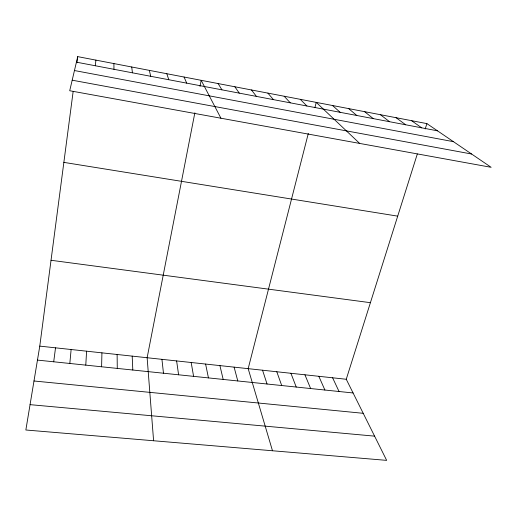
<?xml version="1.0" encoding="UTF-8"?>
<svg xmlns="http://www.w3.org/2000/svg" width="517" height="517" viewBox="0 0 517 517"><rect width="100%" height="100%" fill="white"/><g stroke="black" fill="none" stroke-linecap="round" stroke-linejoin="round"><path stroke-width="0.78" d="M101.603 366.779L101.927 352.846M85.783 365.131L86.591 351.185M69.821 363.47L71.126 349.511M95.296 65.749L95.904 60.121M53.71 361.79L55.519 347.825M417.322 153.963L346.254 379.265L386.664 460.369L25.85 430.002L39.777 346.125L73.136 91.587M76.917 62.777L77.718 56.631L426.893 123.615L491.15 167.314L69.711 90.74L77.718 56.631M194.851 112.809L147.132 357.732L153.594 440.749M199.989 86.429L201.178 80.316L220.927 118.219M308.306 133.451L248.173 368.66L272.485 450.759M314.879 107.736L316.242 102.385L359.677 143.429M425.207 128.966L426.893 123.615M30.057 404.649L374.592 436.141M33.986 380.99L363.218 413.309M37.457 360.097L353.079 392.965M39.777 346.125L346.254 379.265M51.028 260.277L370.411 302.684M63.856 162.377L397.709 216.145M72.186 80.193L471.594 154.014M74.454 70.538L453.448 141.677M76.419 62.163L437.511 130.833M411.545 120.668L421.698 127.828M396.054 117.695L405.722 124.791M380.402 114.696L389.592 121.721M364.601 111.666L373.287 118.619M348.645 108.602L356.82 115.491M332.521 105.513L340.186 112.325M300.287 99.329L306.898 105.991M284.176 96.24L290.25 102.825M267.903 93.118L273.428 99.632M251.469 89.964L256.438 96.395M234.873 86.778L239.274 93.131M218.109 83.56L221.929 89.835M332.599 377.791L339.055 391.505M318.827 376.298L324.902 390.031M184.078 77.033L186.695 83.134M304.933 374.799L310.627 388.545M290.929 373.287L296.228 387.046M276.795 371.755L281.707 385.533M166.804 73.718L168.8 79.728M262.546 370.217L267.05 384.008M234.104 367.141L237.788 380.958M219.912 365.603L223.182 379.439M149.348 70.37L150.712 76.29M205.604 364.058L208.448 377.908M191.174 362.495L193.591 376.357M176.62 360.924L178.598 374.799M131.719 66.99L132.436 72.813M161.937 359.334L163.469 373.222M132.19 356.116L132.811 370.03M117.126 354.488L117.275 368.408M113.902 63.572L113.966 69.304"/></g></svg>
